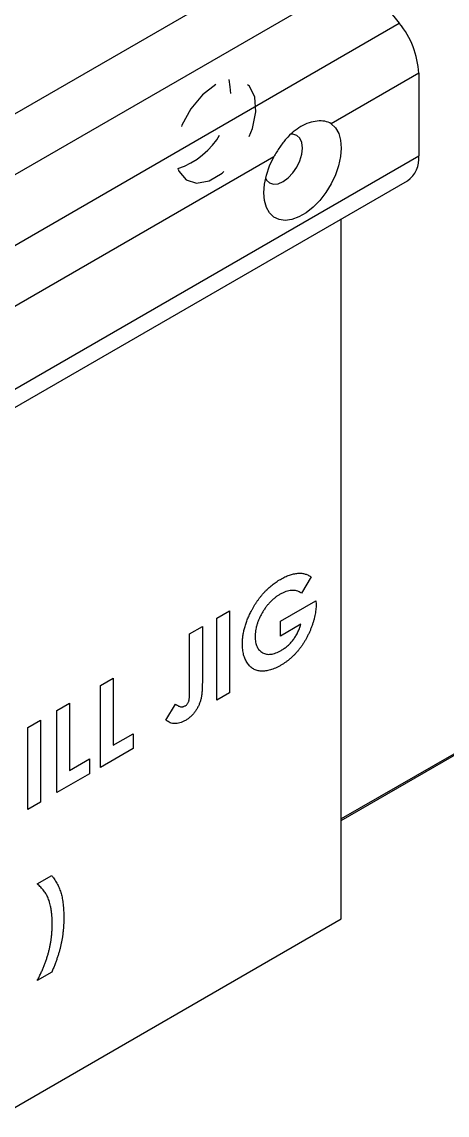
# Model space of a CAD drawing. Extents: x -3.9 to 19, y -12.2 to 0.
# Drawn here: x 13.827 to 14.798, y -10.62 to -8.125 of the extents above; entities that cross this region are included whole.
import ezdxf

# ---------------------------------------------------------------- set-up
doc = ezdxf.new("R2010")
doc.units = 0
doc.header["$LTSCALE"] = 0.5
doc.header["$MEASUREMENT"] = 0
doc.linetypes.add('HIDDEN', pattern=[0.375, 0.25, -0.125])
doc.layers.add('Housing', color=150, linetype='CONTINUOUS')
doc.layers.add('Jig', color=41, linetype='CONTINUOUS', lineweight=13)

msp = doc.modelspace()

# ---------------------------------------------------------------- linework, layer by layer
at = {"layer": 'Housing', "linetype": 'Continuous', "lineweight": 25, "transparency": 16777216}
for p, q in [((14.963201, -9.709768), (14.556491, -9.944239)), ((14.556491, -9.947622), (14.96113, -9.714346))]:
    msp.add_line(p, q, dxfattribs=at)
at = {"layer": 'Housing', "linetype": 'HIDDEN', "lineweight": 25, "transparency": 16777216, "flags": 128}
msp.add_lwpolyline([(14.26972, -8.268433), (14.239873, -8.291415), (14.21326, -8.323409), (14.192765, -8.360949), (14.18061, -8.399966), (14.178111, -8.436232), (14.185539, -8.465818), (14.20209, -8.485517), (14.225969, -8.493194), (14.25459, -8.488018), (14.28485, -8.470549), (14.31347, -8.442681), (14.33735, -8.407433), (14.353901, -8.368625), (14.361329, -8.330463), (14.35883, -8.297082), (14.346675, -8.272099), (14.32618, -8.258221), (14.299567, -8.256954), (14.26972, -8.268433)], dxfattribs=at)
at = {"layer": 'Housing', "linetype": 'HIDDEN', "lineweight": 25, "transparency": 16777216}
msp.add_arc((14.128679, -8.29316), 0.175459, 288.051782, 11.953595, dxfattribs=at)
at = {"layer": 'Jig', "linetype": 'Continuous', "lineweight": 25, "transparency": 16777216}
for p, q in [((11.904866, -9.435301), (14.556491, -7.90455)), ((14.600685, -8.018455), (11.94906, -9.549206)), ((14.600685, -8.018455), (14.689072, -8.128408)), ((12.037447, -9.659159), (14.689072, -8.128408)), ((14.733266, -8.242313), (14.533507, -8.357632)), ((14.733266, -8.242313), (14.733266, -8.430657)), ((14.4027, -8.433145), (12.412207, -9.582232)), ((13.472857, -9.158275), (14.733266, -8.430657)), ((12.055748, -10.018637), (14.707373, -8.487887)), ((14.556491, -10.172659), (14.556491, -8.574989)), ((14.487524, -9.39168), (14.465515, -9.428713)), ((14.417961, -9.493238), (14.498755, -9.446596)), ((14.498755, -9.446596), (14.498982, -9.454449)), ((14.272537, -9.486027), (14.301621, -9.469237)), ((14.301621, -9.469237), (14.301621, -9.656359)), ((14.210212, -9.522006), (14.239297, -9.505216)), ((14.239297, -9.505216), (14.239297, -9.629439)), ((14.272537, -9.673149), (14.272537, -9.486027)), ((14.417961, -9.526824), (14.417961, -9.493238)), ((14.464477, -9.49997), (14.417961, -9.526824)), ((14.210212, -9.654026), (14.210212, -9.522006)), ((14.006619, -9.639538), (14.035703, -9.622748)), ((14.035703, -9.622748), (14.035703, -9.776284)), ((14.006619, -9.82666), (14.006619, -9.639538)), ((14.301621, -9.656359), (14.272537, -9.673149)), ((13.906899, -9.697105), (13.935984, -9.680315)), ((13.935984, -9.680315), (13.935984, -9.833851)), ((13.906899, -9.884227), (13.906899, -9.697105)), ((14.156198, -9.718607), (14.178206, -9.682399)), ((13.84042, -9.735483), (13.869505, -9.718692)), ((13.869505, -9.718692), (13.869505, -9.905814)), ((13.84042, -9.922605), (13.84042, -9.735483)), ((14.035703, -9.776284), (14.081408, -9.749899)), ((14.081408, -9.749899), (14.081408, -9.783485)), ((14.081408, -9.783485), (14.006619, -9.82666)), ((13.935984, -9.833851), (13.981689, -9.807466)), ((13.981689, -9.807466), (13.981689, -9.841052)), ((13.981689, -9.841052), (13.906899, -9.884227)), ((13.869505, -9.905814), (13.84042, -9.922605)), ((13.862422, -10.092663), (13.895444, -10.073601)), ((11.904866, -11.703409), (14.556491, -10.172659)), ((13.895444, -10.293872), (13.862422, -10.312935))]:
    msp.add_line(p, q, dxfattribs=at)
at = {"layer": 'Jig', "linetype": 'Continuous', "lineweight": 25, "transparency": 16777216, "flags": 128}
for points in [[(14.533507, -8.357632), (14.543312, -8.367008), (14.55056, -8.379684), (14.555003, -8.39523), (14.556491, -8.413116), (14.554972, -8.432735), (14.550499, -8.453418), (14.543223, -8.474463), (14.533392, -8.495153), (14.521341, -8.514785), (14.507479, -8.532691), (14.492277, -8.548263), (14.476254, -8.56097), (14.459953, -8.57038), (14.443929, -8.576174), (14.428728, -8.578153), (14.414866, -8.576252), (14.402815, -8.570534), (14.392984, -8.561194), (14.385708, -8.54855), (14.381235, -8.533031), (14.379716, -8.515166), (14.381203, -8.495563), (14.385647, -8.474887), (14.392894, -8.453842), (14.4027, -8.433145)], [(14.383629, -8.482778), (14.385637, -8.486142), (14.39266, -8.492657), (14.401813, -8.495483), (14.412471, -8.494428), (14.42391, -8.489564), (14.435348, -8.481222), (14.446007, -8.469971), (14.455159, -8.456577), (14.462183, -8.441953), (14.466598, -8.427096), (14.468103, -8.413018), (14.466598, -8.400679), (14.462183, -8.39092), (14.455159, -8.384405), (14.446007, -8.381578), (14.440914, -8.38161)]]:
    msp.add_lwpolyline(points, dxfattribs=at)
at = {"layer": 'Jig', "linetype": 'Continuous', "lineweight": 25, "transparency": 16777216}
for centre, radius, start, end in [((14.541609, -8.251148), 0.19186, 2.639287, 39.772072), ((14.674023, -8.438325), 0.059738, 303.936727, 7.375453)]:
    msp.add_arc(centre, radius, start, end, dxfattribs=at)
for points, knots in [([(14.533507, -8.357632), (14.529397, -8.354783), (14.524401, -8.352984), (14.513441, -8.351026), (14.507407, -8.3509), (14.495248, -8.352183), (14.489058, -8.353575), (14.476624, -8.357803), (14.470417, -8.360642), (14.458432, -8.36756), (14.4526, -8.371656), (14.441223, -8.381179), (14.435822, -8.386488), (14.425536, -8.39812), (14.42064, -8.404448), (14.411183, -8.418301), (14.406804, -8.425562), (14.4027, -8.433145)], [0, 0, 0, 0, 0.125, 0.125, 0.25, 0.25, 0.375, 0.375, 0.5, 0.5, 0.625, 0.625, 0.75, 0.75, 0.875, 0.875, 1, 1, 1, 1]), ([(14.351968, -9.468098), (14.353026, -9.466148), (14.355126, -9.462277), (14.358483, -9.456646), (14.361925, -9.451186), (14.3655, -9.445945), (14.369188, -9.440864), (14.373002, -9.435992), (14.37692, -9.431255), (14.380973, -9.426762), (14.38514, -9.422427), (14.38944, -9.418311), (14.39384, -9.414325), (14.398379, -9.410604), (14.403011, -9.407014), (14.40777, -9.403652), (14.412641, -9.40039), (14.415936, -9.39846), (14.417603, -9.397484)], [0, 0, 0, 0, 0.06378691, 0.12661606, 0.18834272, 0.24947905, 0.30986417, 0.37065629, 0.43067516, 0.49127768, 0.55187382, 0.6130655, 0.67516702, 0.73770458, 0.8014733, 0.8661156, 0.93226038, 1, 1, 1, 1]), ([(14.417603, -9.397484), (14.419346, -9.396509), (14.422813, -9.394569), (14.427969, -9.39202), (14.433052, -9.389744), (14.438043, -9.387852), (14.442957, -9.386234), (14.44777, -9.385019), (14.452512, -9.384056), (14.455599, -9.383689), (14.457141, -9.383506)], [0, 0, 0, 0, 0.1289757, 0.25661428, 0.38237486, 0.50745021, 0.63123181, 0.75422072, 0.87730085, 1, 1, 1, 1]), ([(14.457141, -9.383506), (14.458437, -9.38341), (14.461075, -9.383216), (14.464912, -9.38343), (14.468759, -9.383903), (14.472573, -9.384757), (14.47635, -9.38599), (14.480128, -9.387524), (14.483869, -9.389426), (14.48629, -9.390919), (14.487524, -9.39168)], [0, 0, 0, 0, 0.11179902, 0.22739611, 0.34565664, 0.46739984, 0.59420801, 0.72467753, 0.85964712, 1, 1, 1, 1]), ([(14.416792, -9.431538), (14.41481, -9.432741), (14.410917, -9.435104), (14.405197, -9.439282), (14.399731, -9.4439), (14.394494, -9.448951), (14.389517, -9.454462), (14.384772, -9.460409), (14.380287, -9.466801), (14.376098, -9.473544), (14.372284, -9.480468), (14.368955, -9.487445), (14.366119, -9.494374), (14.363784, -9.50128), (14.362007, -9.50812), (14.360739, -9.514918), (14.359934, -9.521684), (14.359839, -9.526037), (14.359791, -9.528243)], [0, 0, 0, 0, 0.06718757, 0.13192869, 0.19518885, 0.25712833, 0.31884259, 0.38049251, 0.44321873, 0.5071253, 0.57071214, 0.63248196, 0.69325269, 0.75313133, 0.81345766, 0.87386311, 0.93611027, 1, 1, 1, 1]), ([(14.465515, -9.428713), (14.463773, -9.427704), (14.460354, -9.425725), (14.454763, -9.423808), (14.448972, -9.422777), (14.442962, -9.422649), (14.436726, -9.42346), (14.430275, -9.425188), (14.423598, -9.427859), (14.419079, -9.430302), (14.416792, -9.431538)], [0, 0, 0, 0, 0.13444697, 0.26380716, 0.38924124, 0.51149641, 0.63242722, 0.75343872, 0.87525975, 1, 1, 1, 1]), ([(14.498982, -9.454449), (14.498953, -9.456516), (14.498895, -9.460647), (14.498362, -9.467056), (14.497478, -9.473585), (14.496271, -9.480214), (14.494758, -9.486963), (14.492828, -9.493837), (14.490568, -9.500827), (14.488036, -9.507875), (14.485191, -9.514878), (14.482128, -9.521722), (14.47889, -9.528372), (14.475408, -9.534804), (14.471735, -9.541023), (14.467864, -9.547018), (14.463781, -9.552799), (14.459509, -9.558382), (14.455023, -9.563704), (14.450347, -9.568781), (14.445488, -9.573604), (14.440434, -9.578176), (14.435196, -9.582477), (14.429772, -9.586483), (14.42416, -9.590318), (14.420353, -9.592581), (14.418415, -9.593733)], [0, 0, 0, 0, 0.04195372, 0.08383258, 0.12532245, 0.16681547, 0.20847518, 0.25064342, 0.29309367, 0.33644235, 0.37959375, 0.42165642, 0.4629884, 0.50371807, 0.54386324, 0.58360823, 0.62314292, 0.66301274, 0.70293171, 0.74288752, 0.78365169, 0.82485059, 0.86692569, 0.91006572, 0.95421246, 1, 1, 1, 1]), ([(14.330706, -9.54507), (14.330764, -9.541985), (14.330877, -9.535891), (14.331927, -9.526405), (14.333564, -9.51687), (14.335914, -9.507244), (14.338928, -9.497544), (14.342566, -9.487775), (14.346905, -9.477899), (14.350264, -9.471397), (14.351968, -9.468098)], [0, 0, 0, 0, 0.129255606, 0.255241501, 0.378902227, 0.501423839, 0.623258709, 0.746437083, 0.871370122, 1, 1, 1, 1]), ([(14.418999, -9.55981), (14.420331, -9.559027), (14.422946, -9.557491), (14.426781, -9.554834), (14.430454, -9.552081), (14.43398, -9.549209), (14.437322, -9.546095), (14.440527, -9.54286), (14.443576, -9.539465), (14.446453, -9.535864), (14.4492, -9.532102), (14.451792, -9.528117), (14.454274, -9.523938), (14.456617, -9.519547), (14.458782, -9.514942), (14.460838, -9.510142), (14.46276, -9.505127), (14.463897, -9.501714), (14.464477, -9.49997)], [0, 0, 0, 0, 0.06934871, 0.13614695, 0.20055535, 0.2627939, 0.32342156, 0.38246435, 0.44096387, 0.49829222, 0.555828, 0.61428406, 0.67368091, 0.73476536, 0.7975553, 0.86227615, 0.92967099, 1, 1, 1, 1]), ([(14.359791, -9.528243), (14.359836, -9.530469), (14.359924, -9.534856), (14.360774, -9.540879), (14.362083, -9.546389), (14.364, -9.551256), (14.366358, -9.555655), (14.36935, -9.559366), (14.372837, -9.56255), (14.376816, -9.565119), (14.381143, -9.567107), (14.38583, -9.568271), (14.390734, -9.568779), (14.395933, -9.568421), (14.401338, -9.567424), (14.407004, -9.56565), (14.412917, -9.563155), (14.416952, -9.560936), (14.418999, -9.55981)], [0, 0, 0, 0, 0.063879225, 0.125850818, 0.186472088, 0.24647648, 0.306258414, 0.366951176, 0.428860876, 0.492568682, 0.55660611, 0.619086735, 0.681049201, 0.742785067, 0.804896453, 0.86784906, 0.932932961, 1, 1, 1, 1]), ([(14.418415, -9.593733), (14.416347, -9.594894), (14.412248, -9.597195), (14.406188, -9.600081), (14.400303, -9.602468), (14.394592, -9.604365), (14.389043, -9.605828), (14.383664, -9.606747), (14.378467, -9.607147), (14.373436, -9.607107), (14.368635, -9.606538), (14.364076, -9.605493), (14.359782, -9.603936), (14.35571, -9.601957), (14.351956, -9.599397), (14.348379, -9.596488), (14.345152, -9.592949), (14.342138, -9.589036), (14.339459, -9.584677), (14.337117, -9.579983), (14.33512, -9.574984), (14.333545, -9.569606), (14.332266, -9.563966), (14.331351, -9.557997), (14.330834, -9.55168), (14.330749, -9.547283), (14.330706, -9.54507)], [0, 0, 0, 0, 0.04517288, 0.08954612, 0.13281276, 0.17510201, 0.21703018, 0.25838045, 0.29957632, 0.34070769, 0.3815383, 0.42194159, 0.46211527, 0.5024334, 0.54275152, 0.58340721, 0.62466273, 0.6667924, 0.70898836, 0.75068593, 0.79205511, 0.83320278, 0.87443934, 0.91587333, 0.95765594, 1, 1, 1, 1]), ([(14.239297, -9.629439), (14.239286, -9.63182), (14.239266, -9.636406), (14.23906, -9.643111), (14.238782, -9.64931), (14.238381, -9.655022), (14.237786, -9.660289), (14.237113, -9.665056), (14.23637, -9.669335), (14.235115, -9.674369), (14.233167, -9.680266), (14.230228, -9.687118), (14.226567, -9.69371), (14.222351, -9.700034), (14.217544, -9.705889), (14.212257, -9.711168), (14.206507, -9.715817), (14.202524, -9.71828), (14.200474, -9.719548)], [0, 0, 0, 0, 0.07640535, 0.14721803, 0.21205899, 0.27099949, 0.32417099, 0.37196981, 0.41410523, 0.45098126, 0.51807721, 0.58331967, 0.64875638, 0.71544988, 0.78313488, 0.85208492, 0.92384796, 1, 1, 1, 1]), ([(14.200506, -9.685943), (14.201283, -9.685448), (14.202778, -9.684495), (14.204832, -9.682309), (14.206564, -9.679739), (14.207704, -9.677276), (14.208431, -9.675011), (14.208885, -9.672965), (14.209316, -9.670577), (14.209661, -9.667886), (14.209922, -9.664858), (14.210052, -9.661554), (14.21021, -9.657865), (14.210211, -9.655351), (14.210212, -9.654026)], [0, 0, 0, 0, 0.08366061, 0.16085185, 0.23674446, 0.3196478, 0.36732551, 0.42620955, 0.49352409, 0.57302528, 0.66250602, 0.7645432, 0.87587812, 1, 1, 1, 1]), ([(14.178206, -9.682399), (14.179358, -9.683238), (14.181515, -9.684809), (14.184764, -9.686605), (14.187695, -9.687862), (14.190458, -9.688395), (14.193066, -9.688389), (14.195574, -9.688021), (14.198061, -9.687197), (14.199703, -9.686355), (14.200506, -9.685943)], [0, 0, 0, 0, 0.19118873, 0.35776552, 0.49958607, 0.61804467, 0.72179554, 0.81927216, 0.91167234, 1, 1, 1, 1]), ([(14.200474, -9.719548), (14.198338, -9.720705), (14.194124, -9.722987), (14.187944, -9.725271), (14.182005, -9.726643), (14.176336, -9.726941), (14.170861, -9.726376), (14.165678, -9.724746), (14.16068, -9.722258), (14.157717, -9.719845), (14.156198, -9.718607)], [0, 0, 0, 0, 0.1238731, 0.24432612, 0.36309192, 0.48280641, 0.60469074, 0.73101202, 0.8620339, 1, 1, 1, 1]), ([(13.895444, -10.073601), (13.896688, -10.075236), (13.899129, -10.078445), (13.902491, -10.083487), (13.905584, -10.088545), (13.908444, -10.093598), (13.91094, -10.09879), (13.913198, -10.103988), (13.915144, -10.109267), (13.916819, -10.114644), (13.918251, -10.120242), (13.919478, -10.126164), (13.920553, -10.13245), (13.9214, -10.139146), (13.922041, -10.146246), (13.922507, -10.153715), (13.922818, -10.161547), (13.922845, -10.166964), (13.922858, -10.169717)], [0, 0, 0, 0, 0.069997195, 0.137404598, 0.20281622, 0.266027886, 0.327121811, 0.386416102, 0.443888432, 0.499366005, 0.554774548, 0.612311263, 0.671495302, 0.732929422, 0.796416894, 0.862056435, 0.929902437, 1, 1, 1, 1]), ([(13.887063, -10.125022), (13.886421, -10.123578), (13.885109, -10.12063), (13.882777, -10.116452), (13.880155, -10.112318), (13.877215, -10.108253), (13.874011, -10.104189), (13.870424, -10.100286), (13.866556, -10.096406), (13.863819, -10.093928), (13.862422, -10.092663)], [0, 0, 0, 0, 0.10733786, 0.21919222, 0.33636776, 0.45821456, 0.58541939, 0.71828937, 0.85628169, 1, 1, 1, 1]), ([(13.896418, -10.18406), (13.89639, -10.181066), (13.896335, -10.175162), (13.895885, -10.166656), (13.895143, -10.158606), (13.89416, -10.150957), (13.892817, -10.143813), (13.891246, -10.137064), (13.889318, -10.130825), (13.88781, -10.126945), (13.887063, -10.125022)], [0, 0, 0, 0, 0.13745565, 0.2709648, 0.4007475, 0.52645626, 0.64952496, 0.76902113, 0.88550614, 1, 1, 1, 1]), ([(13.922858, -10.169717), (13.922847, -10.172427), (13.922825, -10.177771), (13.922477, -10.185834), (13.921978, -10.193736), (13.921322, -10.201486), (13.92039, -10.209133), (13.919315, -10.216614), (13.91801, -10.22396), (13.916506, -10.231212), (13.914725, -10.2385), (13.912769, -10.245895), (13.91051, -10.253463), (13.90803, -10.261203), (13.905244, -10.269125), (13.902246, -10.277235), (13.89896, -10.285507), (13.896625, -10.291063), (13.895444, -10.293872)], [0, 0, 0, 0, 0.07070238, 0.13939759, 0.20583088, 0.27035537, 0.33311703, 0.39382628, 0.45262698, 0.50991669, 0.56674867, 0.62491571, 0.68405085, 0.74413334, 0.8060386, 0.86931202, 0.93390827, 1, 1, 1, 1]), ([(13.862422, -10.312935), (13.863827, -10.310244), (13.866615, -10.3049), (13.870462, -10.296828), (13.874085, -10.288806), (13.877399, -10.280827), (13.880507, -10.272887), (13.88326, -10.264988), (13.885775, -10.257126), (13.888037, -10.249277), (13.890016, -10.241401), (13.89173, -10.233451), (13.893162, -10.22542), (13.894389, -10.217283), (13.895292, -10.209082), (13.895925, -10.200803), (13.896369, -10.192399), (13.896401, -10.186865), (13.896418, -10.18406)], [0, 0, 0, 0, 0.06264686, 0.12439019, 0.1853016, 0.24573433, 0.30532029, 0.36479931, 0.42393755, 0.48285867, 0.54250114, 0.60329104, 0.66537936, 0.72896021, 0.7940612, 0.86085769, 0.92947969, 1, 1, 1, 1])]:
    msp.add_open_spline(points, degree=3, knots=knots, dxfattribs=at)

doc.saveas('drawing.dxf')
